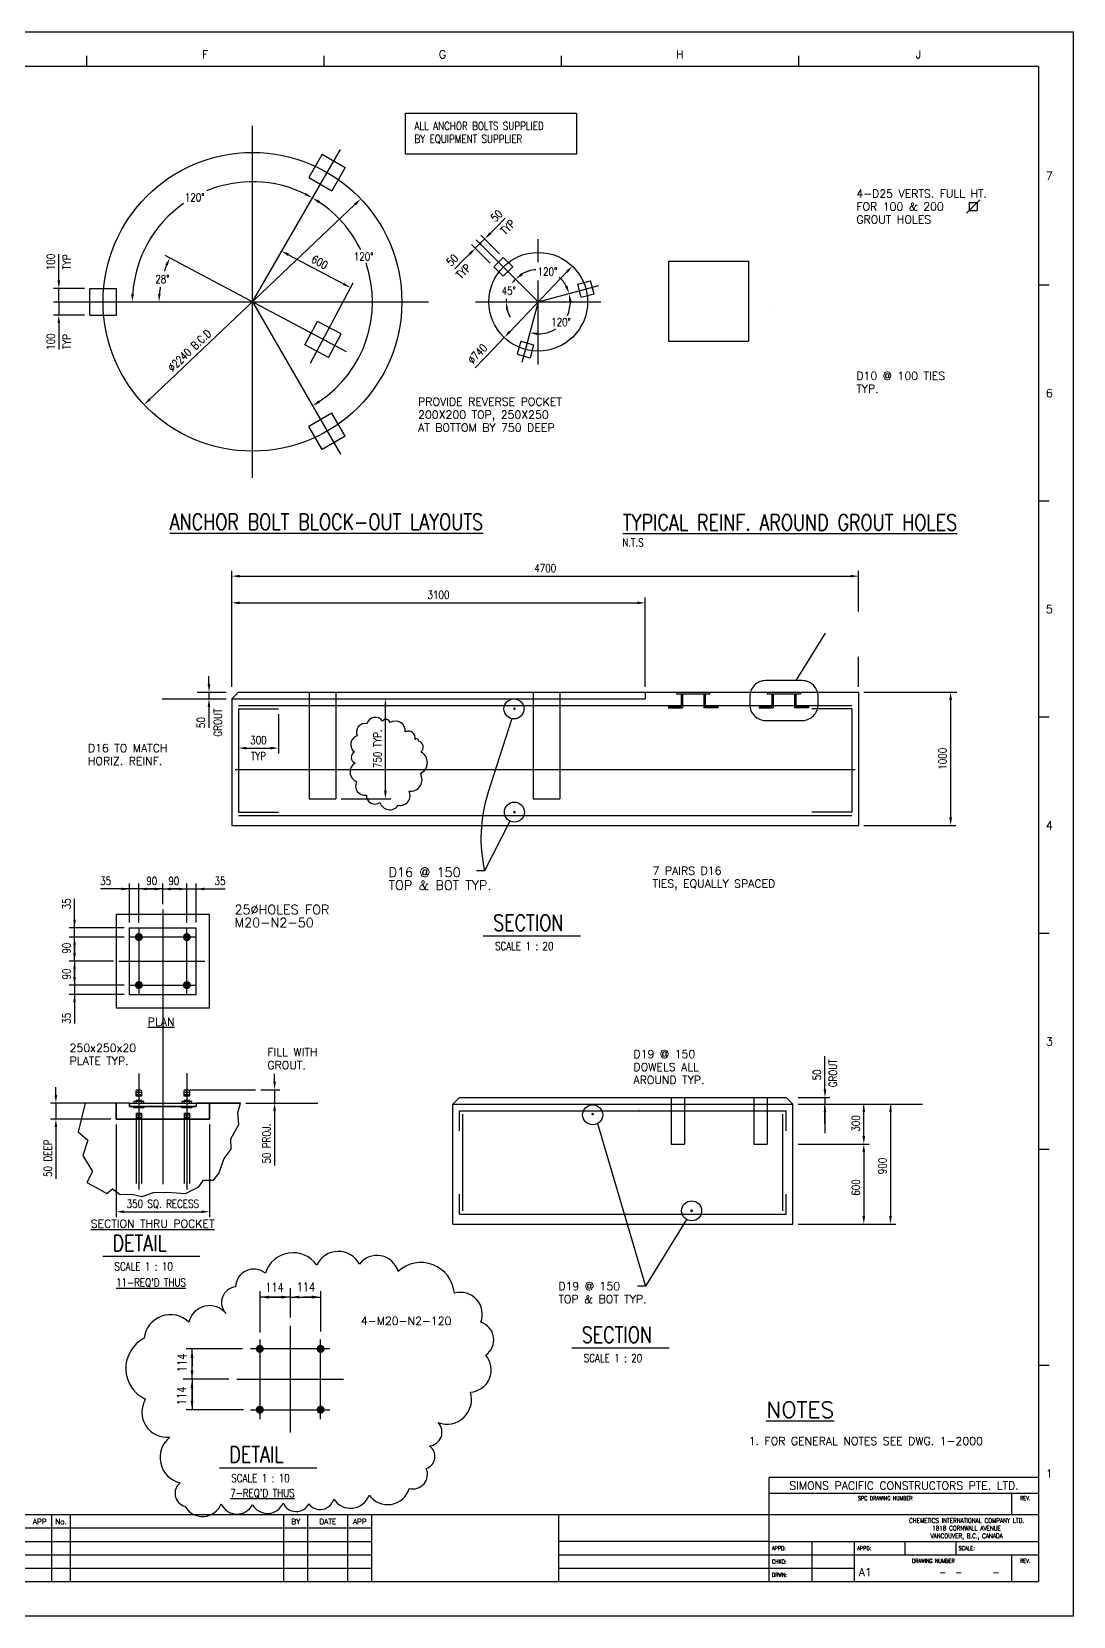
# Model space of a CAD drawing. Extents: x 0 to 16820, y 0 to 11880.
# Drawn here: x 9010 to 16820, y 0 to 11880 of the extents above; entities that cross this region are included whole.
import ezdxf
from ezdxf.enums import TextEntityAlignment as Align

# ---------------------------------------------------------------- set-up
doc = ezdxf.new("R2010")
doc.units = 0
doc.header["$LTSCALE"] = 200
for name, pattern in [('CENTER', [0]), ('DASHED', [0]), ('HIDDEN', [0]), ('HIDDEN2', [0])]:
    doc.linetypes.add(name, pattern=pattern)
for name, color, linetype in [('BORDER', 7, 'CONTINUOUS'), ('BOUNDLINE', 3, 'CONTINUOUS'), ('CLINE', 7, 'CENTER'), ('CONC', 2, 'CONTINUOUS'), ('CONCRETE', 7, 'CONTINUOUS'), ('CUTLINE', 7, 'CONTINUOUS'), ('DIM', 6, 'CONTINUOUS'), ('REBAR', 2, 'CONTINUOUS'), ('STEEL', 1, 'CONTINUOUS'), ('STREAMS', 7, 'CONTINUOUS'), ('TEXT', 7, 'CONTINUOUS'), ('TEXTL', 2, 'CONTINUOUS'), ('TEXTM', 1, 'CONTINUOUS')]:
    doc.layers.add(name, color=color, linetype=linetype)
doc.styles.get("Standard").update_dxf_attribs({"font": 'romans', "width": 0.8})

msp = doc.modelspace()

# ---------------------------------------------------------------- linework, layer by layer
at = {"layer": 'BORDER', "color": 0}
for p, q in [((9420, 11700), (9420, 11620)), ((11200, 11700), (11200, 11620)), ((12980, 11700), (12980, 11620)), ((14760, 11700), (14760, 11620)), ((16560, 11620), (520, 11620)), ((16560, 11620), (16560, 260)), ((16640, 9980), (16560, 9980)), ((16640, 8360), (16560, 8360)), ((16640, 6740), (16560, 6740)), ((16640, 5120), (16560, 5120)), ((16640, 3500), (16560, 3500)), ((16640, 1880), (16560, 1880)), ((14540, 260), (14540, 1040)), ((16560, 1040), (14540, 1040)), ((16560, 920), (14540, 920)), ((16360, 760), (16360, 920)), ((16560, 760), (520, 760)), ((9160, 260), (9160, 760)), ((9300, 260), (9300, 760)), ((10900, 260), (10900, 760)), ((11080, 260), (11080, 760)), ((11380, 260), (11380, 760)), ((11560, 260), (11560, 760)), ((12960, 760), (12960, 260)), ((11560, 660), (520, 660)), ((520, 560), (11560, 560)), ((14540, 560), (12960, 560)), ((14540, 560), (16560, 560)), ((14860, 560), (14860, 260)), ((15180, 460), (15180, 560)), ((15560, 460), (15560, 560)), ((15940, 560), (15940, 460)), ((520, 460), (11560, 460)), ((520, 360), (11560, 360)), ((12960, 460), (15180, 460)), ((12960, 360), (15180, 360)), ((15180, 460), (16560, 460)), ((15180, 260), (15180, 460)), ((16360, 260), (16360, 460)), ((520, 260), (16560, 260))]:
    msp.add_line(p, q, dxfattribs=at)
at = {"layer": 'BOUNDLINE', "color": 0, "linetype": 'DASHED'}
msp.add_lwpolyline([(14394, 6895), (14394, 6836, 0.414214), (14514, 6716), (14787, 6716, 0.414214), (14907, 6836), (14907, 6895, 0.414214), (14787, 7015), (14514, 7015, 0.414214)], format="xyb", close=True, dxfattribs=at)
at = {"layer": 'CLINE', "color": 0}
for p, q in [((10665, 8535), (10665, 11175)), ((12808, 10153), (12808, 10325)), ((12808, 9385), (12808, 10014)), ((9173, 9855), (11985, 9855)), ((12338, 9855), (13278, 9855)), ((9993, 5298), (9993, 3239)), ((9813, 5162), (9813, 4662)), ((10173, 4662), (10173, 5162)), ((10243, 5092), (9743, 5092)), ((9664, 4912), (10307, 4912)), ((9743, 4732), (10243, 4732)), ((9813, 4070), (9813, 3200)), ((10173, 4072), (10173, 3570)), ((10173, 4070), (10173, 3200)), ((10950, 1377), (10950, 2177)), ((10720, 2075), (10720, 1479)), ((11176, 1479), (11176, 2075)), ((11246, 2005), (10650, 2005)), ((10548, 1777), (11348, 1777)), ((10650, 1549), (11246, 1549))]:
    msp.add_line(p, q, dxfattribs=at)
at = {"layer": 'CLINE', "color": 0, "const_width": 30}
for points in [[(9798, 5092, 1), (9828, 5092, 1)], [(10158, 5092, 1), (10188, 5092, 1)], [(9798, 4732, 1), (9828, 4732, 1)], [(10158, 4732, 1), (10188, 4732, 1)], [(10705, 2005, 1), (10735, 2005, 1)], [(11161, 2005, 1), (11191, 2005, 1)], [(10705, 1549, 1), (10735, 1549, 1)], [(11161, 1549, 1), (11191, 1549, 1)]]:
    msp.add_lwpolyline(points, format="xyb", close=True, dxfattribs=at)
at = {"layer": 'CONC', "color": 0}
for p, q in [((11188, 10961), (11088, 10788)), ((11188, 10961), (11361, 10861)), ((11361, 10861), (11261, 10688)), ((11088, 10788), (11261, 10688)), ((12546, 10187), (12476, 10116)), ((12546, 10046), (12476, 10116)), ((12617, 10116), (12546, 10187)), ((12617, 10116), (12546, 10046)), ((13104, 9986), (13201, 10012)), ((13130, 9889), (13104, 9986)), ((13227, 9915), (13201, 10012)), ((9445, 9755), (9445, 9955)), ((9445, 9955), (9645, 9955)), ((9645, 9755), (9645, 9955)), ((13130, 9889), (13227, 9915)), ((9445, 9755), (9645, 9755)), ((11059, 9532), (11153, 9708)), ((11330, 9614), (11153, 9708)), ((11236, 9438), (11059, 9532)), ((11236, 9438), (11330, 9614)), ((12677, 9559), (12651, 9462)), ((12677, 9559), (12773, 9533)), ((12773, 9533), (12748, 9436)), ((12651, 9462), (12748, 9436)), ((11261, 9021), (11088, 8921)), ((11188, 8748), (11088, 8921)), ((11361, 8848), (11261, 9021)), ((11361, 8848), (11188, 8748)), ((10560, 6929), (15210, 6929)), ((13610, 6929), (13610, 6879)), ((15210, 6929), (15210, 5929)), ((15210, 6929), (15210, 5929)), ((10510, 6879), (10510, 5929)), ((10510, 6879), (13610, 6879)), ((10510, 5929), (15210, 5929)), ((9643, 3848), (9410, 3848)), ((9643, 3848), (9643, 3728)), ((10343, 3848), (10576, 3848)), ((10343, 3848), (10343, 3728)), ((12167, 2940), (12167, 3840)), ((12167, 3840), (14717, 3840)), ((12217, 3890), (14667, 3890)), ((14717, 2940), (14717, 3840)), ((10343, 3728), (9643, 3728)), ((13805, 3540), (13905, 3540)), ((14424, 3540), (14524, 3540)), ((12167, 2940), (14717, 2940))]:
    msp.add_line(p, q, dxfattribs=at)
at = {"layer": 'CONC', "color": 0, "linetype": 'HIDDEN'}
for p, q in [((11090, 6929), (11090, 6129)), ((11290, 6929), (11290, 6129)), ((12770, 6929), (12770, 6129)), ((12970, 6929), (12970, 6129)), ((11090, 6129), (11290, 6129)), ((12770, 6129), (12970, 6129)), ((13805, 3890), (13805, 3540)), ((13905, 3890), (13905, 3540)), ((14424, 3890), (14424, 3540)), ((14524, 3890), (14524, 3540)), ((13805, 3540), (13905, 3540)), ((14424, 3540), (14524, 3540))]:
    msp.add_line(p, q, dxfattribs=at)
at = {"layer": 'CONC', "color": 0, "const_width": 9.75}
for points in [[(12625, 6804, 1), (12635, 6804, 1)], [(12625, 6029, 1), (12635, 6029, 1)]]:
    msp.add_lwpolyline(points, format="xyb", close=True, dxfattribs=at)
at = {"layer": 'CONCRETE', "color": 0}
for p, q in [((10510, 6879), (10560, 6929)), ((12167, 3840), (12217, 3890)), ((14717, 3840), (14667, 3890))]:
    msp.add_line(p, q, dxfattribs=at)
at = {"layer": 'CUTLINE', "color": 0}
msp.add_lwpolyline([(0, 0), (0, 11880), (16820, 11880), (16820, 0)], close=True, dxfattribs=at)
msp.add_lwpolyline([(0, 0), (0, 11880), (16820, 11880), (16820, 0)], close=True, dxfattribs=at)
at = {"layer": 'DIM', "color": 0}
for p, q in [((10665, 9855), (11325, 10998)), ((9896, 9125), (11433, 10584)), ((12492, 10412), (12561, 10481)), ((12518, 10215), (12378, 10355)), ((12449, 10369), (12492, 10412)), ((12447, 10145), (12308, 10284)), ((12371, 10291), (12336, 10256)), ((12808, 9855), (12343, 10320)), ((12371, 10291), (12407, 10327)), ((9213, 10075), (9213, 10211)), ((11371, 9479), (10011, 10202)), ((10935, 10208), (11347, 9989)), ((12251, 10171), (12182, 10102)), ((12294, 10214), (12251, 10171)), ((9213, 10015), (9213, 10075)), ((11100, 9396), (11419, 9996)), ((12594, 9631), (13022, 10079)), ((9405, 9955), (9173, 9955)), ((9213, 9855), (9213, 9955)), ((11382, 9926), (11382, 9926)), ((12808, 9855), (13262, 9976)), ((9405, 9755), (9173, 9755)), ((9213, 9855), (9213, 9755)), ((10665, 9855), (11325, 8712)), ((12808, 9855), (12686, 9401)), ((9213, 9695), (9213, 9635)), ((9213, 9635), (9213, 9498)), ((12552, 9587), (12469, 9501)), ((12469, 9501), (12336, 9361)), ((10510, 6969), (10510, 7838)), ((10570, 7798), (15150, 7798)), ((15210, 7533), (15210, 7838)), ((10510, 6969), (10510, 7638)), ((13610, 6969), (13610, 7638)), ((10570, 7598), (13550, 7598)), ((15210, 6969), (15210, 7193)), ((10339, 6989), (10339, 7049)), ((10250, 6929), (10468, 6929)), ((10339, 6929), (10339, 6879)), ((15250, 6929), (15946, 6929)), ((9989, 6879), (10468, 6879)), ((10339, 6819), (10339, 6759)), ((11662, 6189), (11662, 6819)), ((15900, 6869), (15900, 5989)), ((10339, 6759), (10339, 6661)), ((10860, 6764), (10860, 6469)), ((10620, 6509), (10800, 6509)), ((11330, 6129), (11702, 6129)), ((12595, 5962), (12406, 5590)), ((15250, 5929), (15940, 5929)), ((12406, 5590), (12346, 5590)), ((9743, 5202), (9743, 5493)), ((9813, 5202), (9813, 5493)), ((9813, 5202), (9813, 5493)), ((9993, 5338), (9993, 5493)), ((10173, 5202), (10173, 5493)), ((10173, 5202), (10173, 5493)), ((10243, 5202), (10243, 5493)), ((9331, 5282), (9331, 5380)), ((9623, 5453), (9525, 5453)), ((9693, 5453), (9595, 5453)), ((9683, 5453), (9623, 5453)), ((9753, 5453), (9693, 5453)), ((9813, 5453), (9743, 5453)), ((9993, 5453), (9813, 5453)), ((9873, 5453), (9933, 5453)), ((9993, 5453), (10173, 5453)), ((10053, 5453), (10113, 5453)), ((10113, 5453), (10053, 5453)), ((10173, 5453), (10243, 5453)), ((10233, 5453), (10293, 5453)), ((10293, 5453), (10390, 5453)), ((10303, 5453), (10363, 5453)), ((10363, 5453), (10460, 5453)), ((9331, 5212), (9331, 5310)), ((9331, 5222), (9331, 5282)), ((9703, 5162), (9291, 5162)), ((9331, 5152), (9331, 5212)), ((9331, 5092), (9331, 5162)), ((9703, 5092), (9291, 5092)), ((9703, 5092), (9291, 5092)), ((9331, 4912), (9331, 5092)), ((9331, 5032), (9331, 4972)), ((9624, 4912), (9291, 4912)), ((9331, 4912), (9331, 4732)), ((9331, 4852), (9331, 4792)), ((9331, 4792), (9331, 4852)), ((9703, 4732), (9291, 4732)), ((9703, 4732), (9291, 4732)), ((9703, 4662), (9291, 4662)), ((9331, 4732), (9331, 4662)), ((9331, 4672), (9331, 4612)), ((9331, 4612), (9331, 4514)), ((9331, 4602), (9331, 4542)), ((9331, 4542), (9331, 4444)), ((14958, 3950), (14958, 4200)), ((10831, 4008), (10831, 4068)), ((9191, 3908), (9191, 3968)), ((10727, 3948), (10871, 3948)), ((10831, 3948), (10831, 3848)), ((9603, 3848), (9151, 3848)), ((9191, 3848), (9191, 3728)), ((10616, 3848), (11155, 3848)), ((14757, 3890), (14995, 3890)), ((14757, 3840), (15689, 3840)), ((14958, 3890), (14958, 3840)), ((14958, 3695), (14958, 3830)), ((15249, 3600), (15249, 3830)), ((15449, 3830), (15449, 3000)), ((9603, 3728), (9151, 3728)), ((9643, 3688), (9643, 2993)), ((10343, 3688), (10343, 2993)), ((10831, 3788), (10831, 3728)), ((10831, 3728), (10831, 3379)), ((14958, 3780), (14958, 3720)), ((14958, 3720), (14958, 3622)), ((9191, 3668), (9191, 3608)), ((9191, 3608), (9191, 3280)), ((14757, 3540), (15289, 3540)), ((15249, 3480), (15249, 3000)), ((9703, 3033), (10283, 3033)), ((13919, 2976), (13613, 2475)), ((14757, 2940), (15489, 2940)), ((10722, 2128), (10722, 2438)), ((10722, 2128), (10722, 2438)), ((10950, 2393), (10722, 2393)), ((10882, 2393), (10789, 2393)), ((10789, 2393), (10882, 2393)), ((10950, 2239), (10950, 2459)), ((10950, 2393), (11178, 2393)), ((11110, 2393), (11049, 2393)), ((11178, 2136), (11178, 2438)), ((11178, 2136), (11178, 2438)), ((13613, 2475), (13553, 2475)), ((10591, 2005), (10167, 2005)), ((10591, 2005), (10167, 2005)), ((10212, 1777), (10212, 2005)), ((10212, 1937), (10212, 1876)), ((10488, 1777), (10146, 1777)), ((10212, 1777), (10212, 1549)), ((10212, 1709), (10212, 1616)), ((10212, 1616), (10212, 1709)), ((10599, 1549), (10167, 1549)), ((10599, 1549), (10167, 1549))]:
    msp.add_line(p, q, dxfattribs=at)
for points, format in [([(14546, 10311, 0, 20, 0), (14596, 10345, 0, 0, 0), (15073, 10666, 0, 0, 0), (15133, 10666, 0, 0, 0)], "xyseb"), ([(14570, 9797, 0, 20, 0), (14613, 9754, 0, 0, 0), (15073, 9300, 0, 0, 0), (15133, 9300, 0, 0, 0)], "xyseb"), ([(11311, 8935, 0, 20, 0), (11368, 8955, 0, 0, 0), (11789, 9106, 0, 0, -0.173833), (11847, 9106, 0, 0, -5.752648)], "xyseb"), ([(11955, 6826, 0, 20, 0), (11976, 6770, 0, 0, 0), (12406, 5590, 0, 0, -13.590748)], "xyseb"), ([(12611, 6730), (12431, 6170, 0.135527), (12406, 5590, -1.418748)], "xyb"), ([(10546, 6179, 0, 20, 0), (10505, 6222, 0, 0, 0), (10231, 6509, 0, 0, 0), (10171, 6509, 0, 0, 0)], "xyseb"), ([(13316, 6326, 0, 20, 0), (13334, 6269, 0, 0, 0), (13545, 5590, 0, 0, 0), (13605, 5590, 0, 0, 0)], "xyseb"), ([(12442, 5994, 0, 20, 0), (12437, 5934, 0, 0, 0), (12406, 5590, 0, 0, 0), (12346, 5590, 0, 0, 0)], "xyseb"), ([(10194, 5113, 0, 20, 0), (10244, 5146, 0, 0, 0), (10455, 5283, 0, 0, -0.217755), (10528, 5293, 0, 0, -7.050382)], "xyseb"), ([(10098, 3884, 0, 20, 0), (10078, 3940, 0, 0, 0), (9959, 4261, 0, 0, 0), (9899, 4261, 0, 0, 0)], "xyseb"), ([(10293, 3815, 0, 20, 0), (10332, 3861, 0, 0, 0), (10587, 4168, 0, 0, -0.218337), (10717, 4230, 0, 0, 119.286261)], "xyseb"), ([(14631, 3617, 0, 20, 0), (14595, 3665, 0, 0, 0), (14184, 4215, 0, 0, 0), (14124, 4215, 0, 0, 0)], "xyseb"), ([(13567, 3791, 0, 20, 0), (13579, 3733, 0, 0, 0), (13728, 3160, 0, 0, -0.191971), (13613, 2475, 0, 0, 0)], "xyseb"), ([(13253, 3695), (13613, 2475), (13613, 2475, -0.50194)], "xyb"), ([(14315, 2992, 0, 20, 0), (14266, 2956, 0, 0, 0), (13613, 2475, 0, 0, 0), (13553, 2475, 0, 0, 0)], "xyseb"), ([(11202, 2024, 0, 20, 0), (11245, 2066, 0, 0, 0), (11350, 2167, 0, 0, -0.175321), (11439, 2208, 0, 0, 1.592488)], "xyseb")]:
    msp.add_lwpolyline(points, format=format, dxfattribs=at)
at = {"layer": 'DIM', "color": 0, "const_width": 9.75}
msp.add_lwpolyline([(12366, 10291, 1), (12377, 10291, 1)], format="xyb", close=True, dxfattribs=at)
at = {"layer": 'DIM', "color": 0}
for centre, radius in [((10665, 9855), 1120), ((12808, 9855), 370), ((12626, 6803), 75), ((12629, 6029), 75), ((13216, 3760), 75), ((13958, 3040), 75)]:
    msp.add_circle(centre, radius, dxfattribs=at)
for centre, radius, start, end in [((10665, 9855), 900, 63.8198, 112.5879), ((10665, 9855), 900, 125.1566, 176.1802), ((10665, 9855), 900, 25.6147, 56.1802), ((10665, 9855), 700, 156.9115, 161.163), ((10665, 9855), 900, 303.8198, 18.737), ((12808, 9855), 241, 135, 142.7672), ((12808, 9855), 241, 94.1231, 120.6705), ((12808, 9855), 241, 106.341, 120.6705), ((12808, 9855), 241, 29.3295, 49.7929), ((10665, 9855), 700, 170.6858, 175.0885), ((12808, 9855), 241, 174.804, 180), ((12808, 9855), 241, 194.3295, 208.659), ((12808, 9855), 241, 334.8715, 0.6705), ((12808, 9855), 241, 269.3295, 302.8185)]:
    msp.add_arc(centre, radius, start, end, dxfattribs=at)
for points in [[(11066, 10671), (11057, 10654), (11115, 10634)], [(11160, 10594), (11171, 10611), (11115, 10634)], [(11440, 10577), (11426, 10592), (11477, 10626)], [(12456, 10362), (12442, 10376), (12407, 10327)], [(10930, 10199), (10940, 10217), (10882, 10236)], [(12301, 10206), (12287, 10221), (12336, 10256)], [(10011, 10134), (10029, 10125), (10046, 10183)], [(13029, 10072), (13015, 10086), (13064, 10122)], [(9203, 10015), (9223, 10015), (9213, 9955)], [(11343, 9980), (11352, 9998), (11400, 9961)], [(12691, 10054), (12679, 10070), (12638, 10025)], [(12691, 10054), (12679, 10070), (12638, 10025)], [(9776, 9914), (9756, 9915), (9764, 9855)], [(9977, 9914), (9957, 9915), (9964, 9855)], [(13027, 9976), (13008, 9969), (13040, 9917)], [(13039, 9856), (13058, 9859), (13040, 9917)], [(9203, 9695), (9223, 9695), (9213, 9755)], [(12565, 9794), (12585, 9796), (12567, 9855)], [(12601, 9624), (12587, 9638), (12552, 9587)], [(12804, 9604), (12807, 9624), (12746, 9622)], [(9903, 9118), (9889, 9132), (9852, 9084)], [(11171, 9098), (11160, 9115), (11115, 9075)], [(10570, 7808), (10570, 7788), (10510, 7798)], [(15150, 7808), (15150, 7788), (15210, 7798)], [(10570, 7608), (10570, 7588), (10510, 7598)], [(13550, 7608), (13550, 7588), (13610, 7598)], [(10349, 6989), (10329, 6989), (10339, 6929)], [(15910, 6869), (15890, 6869), (15900, 6929)], [(10349, 6819), (10329, 6819), (10339, 6879)], [(11652, 6819), (11672, 6819), (11662, 6879)], [(10620, 6519), (10620, 6499), (10560, 6509)], [(10800, 6519), (10800, 6499), (10860, 6509)], [(11652, 6189), (11672, 6189), (11662, 6129)], [(15910, 5989), (15890, 5989), (15900, 5929)], [(9683, 5463), (9683, 5443), (9743, 5453)], [(9873, 5463), (9873, 5443), (9813, 5453)], [(9933, 5463), (9933, 5443), (9993, 5453)], [(10053, 5463), (10053, 5443), (9993, 5453)], [(10053, 5463), (10053, 5443), (9993, 5453)], [(10113, 5463), (10113, 5443), (10173, 5453)], [(10303, 5463), (10303, 5443), (10243, 5453)], [(9321, 5222), (9341, 5222), (9331, 5162)], [(9321, 5032), (9341, 5032), (9331, 5092)], [(9321, 4972), (9341, 4972), (9331, 4912)], [(9321, 4852), (9341, 4852), (9331, 4912)], [(9321, 4852), (9341, 4852), (9331, 4912)], [(9321, 4792), (9341, 4792), (9331, 4732)], [(9321, 4602), (9341, 4602), (9331, 4662)], [(10821, 4008), (10841, 4008), (10831, 3948)], [(14948, 3950), (14968, 3950), (14958, 3890)], [(9181, 3908), (9201, 3908), (9191, 3848)], [(10821, 3788), (10841, 3788), (10831, 3848)], [(14948, 3780), (14968, 3780), (14958, 3840)], [(15239, 3780), (15259, 3780), (15249, 3840)], [(15439, 3780), (15459, 3780), (15449, 3840)], [(9181, 3668), (9201, 3668), (9191, 3728)], [(15239, 3600), (15259, 3600), (15249, 3540)], [(15239, 3480), (15259, 3480), (15249, 3540)], [(9703, 3043), (9703, 3023), (9643, 3033)], [(10283, 3043), (10283, 3023), (10343, 3033)], [(15239, 3000), (15259, 3000), (15249, 2940)], [(15439, 3000), (15459, 3000), (15449, 2940)], [(10789, 2404), (10789, 2382), (10722, 2393)], [(10882, 2404), (10882, 2382), (10950, 2393)], [(10882, 2404), (10882, 2382), (10950, 2393)], [(11017, 2404), (11017, 2382), (10950, 2393)], [(11110, 2404), (11110, 2382), (11178, 2393)], [(10201, 1937), (10223, 1937), (10212, 2005)], [(10201, 1844), (10223, 1844), (10212, 1777)], [(10201, 1709), (10223, 1709), (10212, 1777)], [(10201, 1709), (10223, 1709), (10212, 1777)], [(10201, 1616), (10223, 1616), (10212, 1549)]]:
    msp.add_solid(points, dxfattribs=at)
at = {"layer": 'REBAR', "color": 0}
for p, q in [((10560, 6829), (15160, 6829)), ((10560, 6804), (10560, 6029)), ((10560, 6804), (10860, 6804)), ((15160, 6804), (14860, 6804)), ((15160, 6804), (15160, 6029)), ((10535, 6349), (15185, 6349)), ((10560, 6029), (10860, 6029)), ((10560, 6004), (15160, 6004)), ((15160, 6029), (14860, 6029)), ((12217, 3790), (14667, 3790)), ((12217, 3640), (12217, 3790)), ((12242, 3040), (12242, 3765)), ((14642, 3040), (14642, 3765)), ((14667, 3640), (14667, 3790)), ((12217, 3015), (12217, 3165)), ((14667, 3015), (14667, 3165)), ((12217, 3015), (14667, 3015))]:
    msp.add_line(p, q, dxfattribs=at)
at = {"layer": 'REBAR', "color": 0, "const_width": 9.75}
for points in [[(13211, 3765, 1), (13221, 3765, 1)], [(13952, 3040, 1), (13963, 3040, 1)]]:
    msp.add_lwpolyline(points, format="xyb", close=True, dxfattribs=at)
at = {"layer": 'STEEL', "color": 0, "linetype": 'HIDDEN'}
for p, q in [((13845, 6929), (14095, 6929)), ((13845, 6929), (13845, 6916)), ((13845, 6916), (14095, 6916)), ((13880, 6916), (13880, 6821)), ((13890, 6916), (13890, 6811)), ((14050, 6916), (14050, 6811)), ((14060, 6916), (14060, 6821)), ((14095, 6929), (14095, 6916)), ((14525, 6929), (14775, 6929)), ((14525, 6929), (14525, 6916)), ((14525, 6916), (14775, 6916)), ((14560, 6916), (14560, 6821)), ((14570, 6916), (14570, 6811)), ((14730, 6916), (14730, 6811)), ((14740, 6916), (14740, 6821)), ((14775, 6929), (14775, 6916)), ((13785, 6821), (13880, 6821)), ((13785, 6821), (13785, 6811)), ((13785, 6811), (13890, 6811)), ((14155, 6811), (14050, 6811)), ((14155, 6821), (14060, 6821)), ((14155, 6821), (14155, 6811)), ((14465, 6821), (14560, 6821)), ((14465, 6821), (14465, 6811)), ((14465, 6811), (14570, 6811)), ((14835, 6811), (14730, 6811)), ((14835, 6821), (14740, 6821)), ((14835, 6821), (14835, 6811))]:
    msp.add_line(p, q, dxfattribs=at)
at = {"layer": 'STEEL', "color": 0}
for p, q in [((9743, 5162), (10243, 5162)), ((9743, 4662), (9743, 5162)), ((10243, 4662), (10243, 5162)), ((9743, 4662), (10243, 4662)), ((9794, 3930), (9832, 3930)), ((9806, 3940), (9819, 3940)), ((9806, 3923), (9819, 3923)), ((10154, 3930), (10192, 3930)), ((10166, 3940), (10179, 3940)), ((10166, 3923), (10179, 3923)), ((9743, 3848), (10243, 3848)), ((9743, 3848), (9743, 3823)), ((9743, 3823), (10243, 3823)), ((9794, 3913), (9832, 3913)), ((9806, 3904), (9819, 3904)), ((10154, 3913), (10192, 3913)), ((10166, 3904), (10179, 3904)), ((10243, 3848), (10243, 3823)), ((9794, 3773), (9794, 3728)), ((9794, 3759), (9832, 3759)), ((9794, 3740), (9832, 3740)), ((9794, 3728), (9832, 3728)), ((9806, 3768), (9819, 3768)), ((9806, 3749), (9819, 3749)), ((9806, 3730), (9819, 3730)), ((9832, 3773), (9832, 3728)), ((10154, 3773), (10154, 3728)), ((10154, 3759), (10192, 3759)), ((10154, 3740), (10192, 3740)), ((10154, 3728), (10192, 3728)), ((10166, 3768), (10179, 3768)), ((10166, 3749), (10179, 3749)), ((10166, 3730), (10179, 3730)), ((10192, 3773), (10192, 3728))]:
    msp.add_line(p, q, dxfattribs=at)
at = {"layer": 'STEEL', "color": 0, "linetype": 'HIDDEN2'}
for p, q in [((9794, 3728), (9794, 3245)), ((9832, 3728), (9832, 3245)), ((10154, 3728), (10154, 3245)), ((10192, 3728), (10192, 3245))]:
    msp.add_line(p, q, dxfattribs=at)
at = {"layer": 'STEEL', "color": 0}
for points in [[(9643, 5262), (9643, 4562), (10343, 4562), (10343, 5262)], [(9794, 3899), (9794, 3943), (9799, 3948), (9826, 3948), (9832, 3943), (9832, 3899)], [(10154, 3899), (10154, 3943), (10159, 3948), (10186, 3948), (10192, 3943), (10192, 3899)], [(9851, 3848), (9851, 3860), (9775, 3860), (9775, 3848)], [(9851, 3823), (9851, 3811), (9775, 3811), (9775, 3823)], [(10211, 3848), (10211, 3860), (10135, 3860), (10135, 3848)], [(10211, 3823), (10211, 3811), (10135, 3811), (10135, 3823)]]:
    msp.add_lwpolyline(points, close=True, dxfattribs=at)
at = {"layer": 'STEEL', "color": 0, "linetype": 'HIDDEN2'}
for points in [[(9832, 3848), (9832, 3866), (9794, 3866)], [(9794, 3866), (9794, 3848)], [(9794, 3866), (9794, 3848)], [(10154, 3866), (10154, 3848)], [(10154, 3866), (10154, 3848)], [(10192, 3848), (10192, 3866), (10154, 3866)], [(9794, 3773), (9794, 3728), (9832, 3728), (9832, 3773)], [(9794, 3773), (9832, 3773)], [(10154, 3773), (10154, 3728), (10192, 3728), (10192, 3773)], [(10154, 3773), (10192, 3773)]]:
    msp.add_lwpolyline(points, dxfattribs=at)
at = {"layer": 'TEXT', "color": 0}
for p, q in [((16119, 10620), (16019, 10520)), ((16039, 10600), (16099, 10600)), ((16039, 10600), (16039, 10540)), ((16099, 10600), (16099, 10540)), ((16039, 10540), (16099, 10540)), ((13785, 10160), (13785, 9560)), ((13785, 10160), (14385, 10160)), ((14385, 10160), (14385, 9560)), ((13785, 9560), (14385, 9560)), ((10198, 3948), (10687, 3948)), ((9743, 3848), (9643, 3848)), ((10243, 3848), (10343, 3848))]:
    msp.add_line(p, q, dxfattribs=at)
for points in [[(11812, 11270), (13095, 11270), (13095, 10962), (11812, 10962)], [(9643, 3848), (9410, 3848), (9357, 3631), (9431, 3570), (9394, 3455), (9465, 3334), (9424, 3253), (9494, 3214), (9572, 3171), (9615, 3205), (9674, 3162), (9757, 3166), (9839, 3147), (9924, 3177), (10022, 3179), (10163, 3169), (10263, 3221), (10298, 3271), (10372, 3271), (10413, 3321), (10452, 3431), (10506, 3501), (10504, 3579), (10563, 3686), (10556, 3775), (10576, 3848), (10343, 3848), (10343, 3728), (9643, 3728)]]:
    msp.add_lwpolyline(points, close=True, dxfattribs=at)
for points in [[(11884, 6574, 0.625), (11811, 6631, 0.625), (11697, 6700, 0.625), (11641, 6712, 0.625), (11523, 6692, 0.625), (11451, 6602, 0.625), (11430, 6481, 0.625), (11434, 6396, 0.625), (11446, 6258, 0.625), (11519, 6157, 0.625), (11621, 6101, 0.625), (11758, 6080, 0.625), (11839, 6186, 0.625), (11924, 6319, 0.625), (11928, 6481, 0.625), (11912, 6562, 0.625)], [(12058, 1452, 0.625), (12299, 1681, 0.625), (12414, 1958, 0.625), (12377, 2205, 0.625), (12179, 2422, 0.625), (11757, 2585, 0.625), (11467, 2639, 0.625), (11148, 2633, 0.625), (10762, 2572, 0.625), (10539, 2470, 0.625), (10467, 2271, 0.625), (10189, 2205, 0.625), (9852, 2084, 0.625), (9864, 1627, 0.625), (10045, 1343, 0.625), (10123, 1000, 0.625), (10159, 825, 0.625), (10431, 843, 0.625), (10666, 837, 0.625), (10895, 849, 0.625), (11088, 843, 0.625), (11274, 879, 0.625), (11540, 909, 0.625), (11841, 958, 0.625), (11968, 1108, 0.625), (11992, 1277, 0.625)]]:
    msp.add_lwpolyline(points, format="xyb", close=True, dxfattribs=at)
msp.add_lwpolyline([(9743, 3848), (9643, 3848), (9643, 3728), (10343, 3728), (10343, 3848), (10243, 3848), (10243, 3823), (9743, 3823), (9743, 3848)], dxfattribs=at)
at = {"layer": 'TEXTM', "color": 0}
for points in [[(14743, 7015), (14963, 7371)], [(12396, 5102), (13125, 5102)], [(9542, 2700), (10271, 2700)], [(13061, 2013), (13789, 2013)], [(10418, 1114), (11147, 1114)]]:
    msp.add_lwpolyline(points, dxfattribs=at)

# ---------------------------------------------------------------- texts
at = {"layer": 'BORDER', "color": 0}
for s, height, p in [('F', 60, (10310, 11680)), ('G', 60, (12090, 11680)), ('H', 60, (13870, 11680)), ('J', 60, (15660, 11680)), ('7', 60, (16640, 10770)), ('6', 60, (16640, 9140)), ('5', 60, (16640, 7520)), ('4', 60, (16640, 5900)), ('3', 60, (16640, 4280)), ('1', 60, (16640, 1040)), ('APP', 40, (9070, 690)), ('No.', 40, (9230, 690)), ('BY', 40, (10990, 690)), ('DATE', 40, (11230, 690)), ('APP', 40, (11470, 690)), ('A1', 60, (15260, 300))]:
    msp.add_text(s, height=height, dxfattribs=at).set_placement(p, align=Align.CENTER)
for s, height, width, p in [('SPC DRAWING NUMBER', 30, 0.8, (15410, 870)), ('REV.', 30, 0.8, (16460, 870)), ('CHEMETICS INTERNATIONAL COMPANY LTD.', 35, 0.75, (16020, 700)), ('VANCOUVER, B.C., CANADA', 35, 0.75, (16020, 585)), ('1818 CORNWALL AVENUE', 35, 0.75, (16020, 643)), ('DRAWING NUMBER', 30, 0.8, (15770, 400)), ('REV.', 30, 0.8, (16460, 400)), ('-', 60, 0.8, (15840, 300)), ('-', 60, 0.8, (15960, 300)), ('-', 60, 0.8, (16240, 300))]:
    msp.add_text(s, height=height, dxfattribs=dict(at, width=width)).set_placement(p, align=Align.CENTER)
at = {"layer": 'BORDER', "color": 0, "width": 0.8}
for s, p in [('APPD:', (14560, 495)), ('APPD:', (15200, 495)), ('SCALE:', (15960, 495)), ('CHKD:', (14560, 395)), ('DRWN:', (14560, 295))]:
    msp.add_text(s, height=30, dxfattribs=at).set_placement(p)
at = {"layer": 'DIM', "color": 0, "width": 0.8}
for s, p in [('120%%d', (10232, 10638)), ('120%%d', (11499, 10194)), ('120%%d', (12877, 10081)), ('28%%d', (9990, 10025)), ('45%%d', (12587, 9938)), ('120%%d', (12979, 9703)), ('4700', (12860, 7858)), ('3100', (12060, 7658)), ('300', (10710, 6569)), ('35', (9564, 5513)), ('90', (9910, 5513)), ('90', (10075, 5513)), ('35', (10422, 5513)), ('350 SQ. RECESS', (9993, 3093))]:
    msp.add_text(s, height=60, dxfattribs=at).set_placement(p, align=Align.MIDDLE_CENTER)
for s, rotation, p in [('50', 45, (12495, 10500)), ('100', 90, (9153, 10153)), ('600', 332, (11169, 10152)), ('50', 45, (12163, 10168)), ('100', 90, (9153, 9556)), ('%%c740', 46.2872, (12352, 9465)), ('50', 90, (10279, 6700)), ('750 TYP.', 90, (11602, 6504)), ('1000', 90, (15840, 6429)), ('35', 90, (9271, 5341)), ('90', 90, (9271, 5009)), ('90', 90, (9271, 4815)), ('35', 90, (9271, 4483)), ('50', 90, (14898, 4059)), ('50 PROJ.', 90, (10771, 3544)), ('50 DEEP', 90, (9131, 3434)), ('600', 90, (15189, 3215))]:
    msp.add_text(s, height=60, rotation=rotation, dxfattribs=at).set_placement(p, align=Align.MIDDLE_CENTER)
for s, height, rotation, p in [('TYP', 60, 45, (12580, 10415)), ('TYP', 60, 90, (9273, 10153)), ('TYP', 60, 45, (12248, 10083)), ('%%c2240 B.C.D', 60, 43.5058, (10193, 9490)), ('TYP', 60, 90, (9273, 9556)), ('GROUT', 60, 90, (10405, 6700)), ('GROUT', 60, 90, (15018, 4071)), ('300', 60, 90, (15189, 3695)), ('900', 60, 90, (15389, 3376)), ('114', 67.5, 90, (10136, 1900)), ('114', 67.5, 90, (10134, 1652))]:
    msp.add_text(s, height=height, rotation=rotation, dxfattribs=at).set_placement(p, align=Align.MIDDLE)
for s, height, p in [('TYP', 60, (10710, 6449)), ('114', 67.5, (10830, 2466)), ('114', 67.5, (11066, 2468))]:
    msp.add_text(s, height=height, dxfattribs=at).set_placement(p, align=Align.MIDDLE)
at = {"layer": 'STREAMS', "color": 0}
msp.add_text('SIMONS PACIFIC CONSTRUCTORS PTE. LTD.', height=60, dxfattribs=at).set_placement((15550, 950), align=Align.CENTER)
at = {"layer": 'TEXT', "color": 0, "width": 0.8}
for s, p in [('ALL ANCHOR BOLTS SUPPLIED', (11880, 11143)), ('BY EQUIPMENT SUPPLIER', (11880, 11046)), ('N.T.S', (13438, 8020)), ('SCALE 1 : 20', (12484, 4995)), ('SCALE 1 : 10', (9630, 2593)), ("%%U11-REQ'D THUS", (9642, 2473)), ('SCALE 1 : 20', (13149, 1906)), ("%%U7-REQ'D THUS", (10498, 894)), ('SCALE 1 : 10', (10506, 1006))]:
    msp.add_text(s, height=60, dxfattribs=at).set_placement(p)
at = {"layer": 'TEXT', "color": 0}
for s, height, p in [('4-D25 VERTS. FULL HT.', 60, (15193, 10636)), ('FOR 100 & 200', 60, (15193, 10539)), ('GROUT HOLES', 60, (15193, 10442)), ('D10 @ 100 TIES', 60, (15193, 9270)), ('TYP.', 60, (15193, 9173)), ('200X200 TOP, 250X250', 60, (11907, 8979)), ('PROVIDE REVERSE POCKET', 60, (11907, 9076)), ('AT BOTTOM BY 750 DEEP', 60, (11907, 8882)), ('D16 TO MATCH', 60, (9431, 6479)), ('HORIZ. REINF.', 60, (9431, 6382)), ('D16 @ 150', 70, (11686, 5543)), ('7 PAIRS D16', 60, (13665, 5560)), ('TOP & BOT TYP.', 70, (11686, 5446)), ('TIES, EQUALLY SPACED', 60, (13665, 5463)), ('25%%CHOLES FOR', 70, (10531, 5263)), ('M20-N2-50', 70, (10531, 5166)), ('%%UPLAN', 60, (9880, 4428)), ('250x250x20', 60, (9294, 4231)), ('PLATE TYP.', 60, (9294, 4134)), ('GROUT.', 60, (10777, 4102)), ('FILL WITH', 60, (10777, 4200)), ('D19 @ 150', 60, (13522, 4185)), ('AROUND TYP.', 60, (13522, 3991)), ('DOWELS ALL ', 60, (13522, 4088)), ('%%USECTION THRU POCKET', 60, (9452, 2913)), ('D19 @ 150', 60, (12959, 2445)), ('TOP & BOT TYP.', 60, (12959, 2348)), ('4-M20-N2-120', 60, (11478, 2185)), ('1. FOR GENERAL NOTES SEE DWG. 1-2000', 60, (14386, 1284))]:
    msp.add_text(s, height=height, dxfattribs=at).set_placement(p)
at = {"layer": 'TEXTL', "color": 0, "width": 0.8}
for s, p in [('%%UANCHOR BOLT BLOCK-OUT LAYOUTS', (10045, 8145)), ('%%uTYPICAL REINF. AROUND GROUT HOLES', (13443, 8141)), ('SECTION', (12470, 5140)), ('DETAIL', (9616, 2738)), ('SECTION', (13134, 2051)), ('DETAIL', (10492, 1152))]:
    msp.add_text(s, height=120, dxfattribs=at).set_placement(p)
at = {"layer": 'TEXTL', "color": 0}
msp.add_text('%%UNOTES', height=120, dxfattribs=at).set_placement((14518, 1489))

doc.saveas('drawing.dxf')
